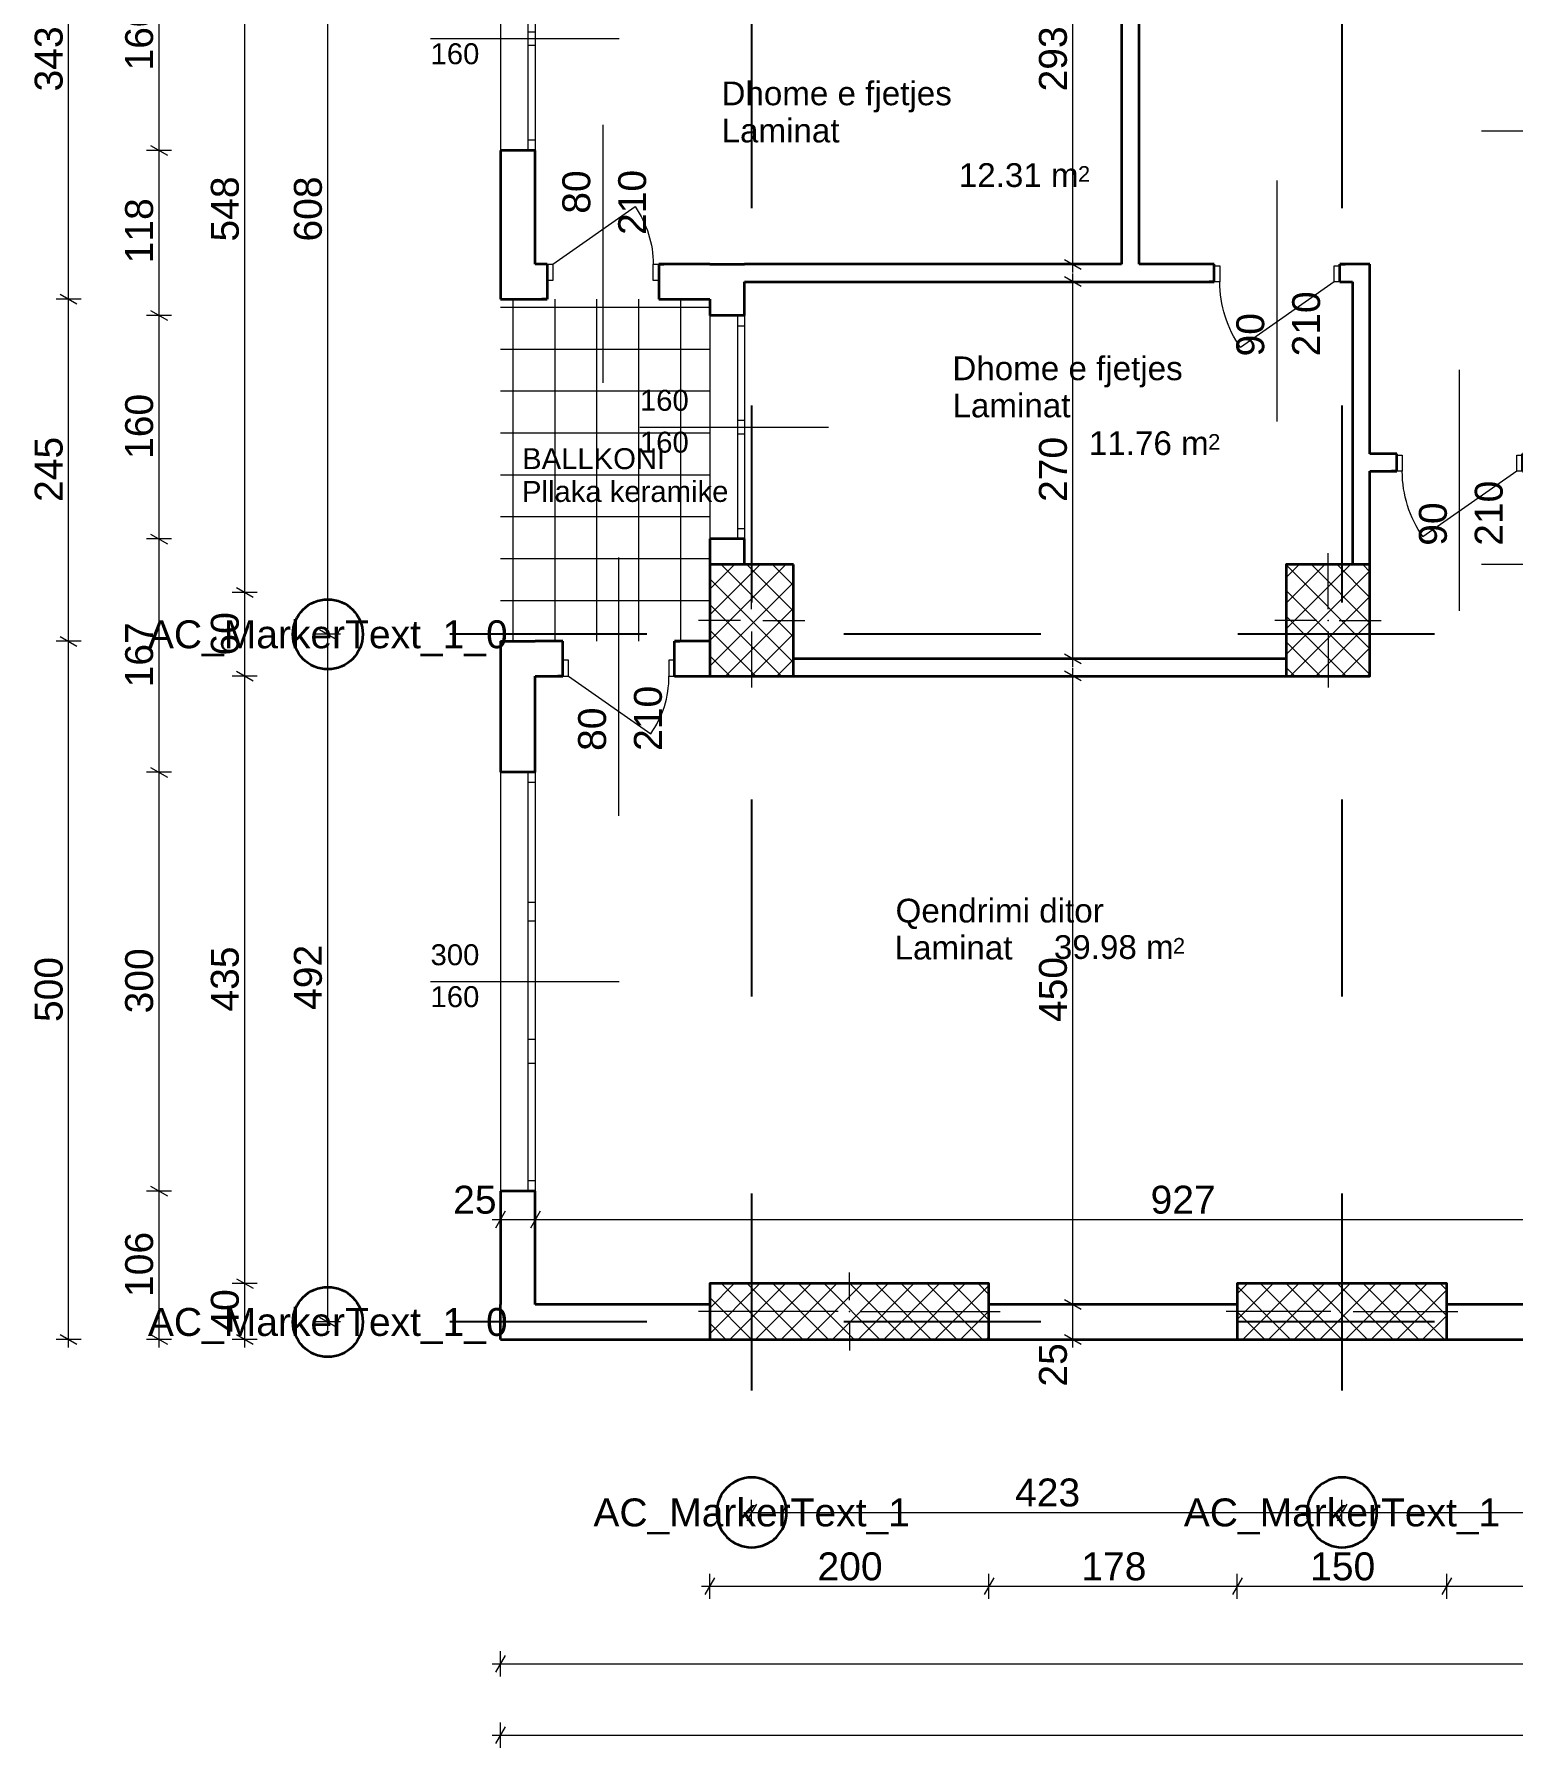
# Model space of a CAD drawing. Header units: centimetres. Extents: x 765 to 25620, y 224160 to 230516.
# Drawn here: x 2131 to 3190, y 225169 to 226396 of the extents above; entities that cross this region are included whole.
import ezdxf
from ezdxf.enums import TextEntityAlignment as Align

# ---------------------------------------------------------------- set-up
doc = ezdxf.new("R2010")
doc.units = ezdxf.units.CM
doc.header["$MEASUREMENT"] = 0
doc.linetypes.add('Small Dashed', pattern=[282.222222, 141.111111, -141.111111])
for name, color, linetype, lineweight in [('0_Pen_No__101', 252, 'Continuous', 13), ('ARCHICAD Door Markers_Pen_No__1', 7, 'Continuous', 13), ('ARCHICAD Door Markers_Pen_No__7', 7, 'Continuous', 35), ('ARCHICAD Doors_Pen_No__27', 7, 'Continuous', 35), ('ARCHICAD Window Markers_Pen_No__1', 7, 'Continuous', 13), ('ARCHICAD Window Markers_Pen_No__7', 7, 'Continuous', 35), ('ARCHICAD Windows_Pen_No__27', 7, 'Continuous', 35), ('Structural - Bearing_Pen_No__20', 1, 'Continuous', 0), ('Structural - Bearing_Pen_No__21', 7, 'Continuous', 35), ('Structural - Bearing_Pen_No__27', 7, 'Continuous', 35), ('Structural - Shear_Pen_No__1', 7, 'Continuous', 13), ('Structural - Shear_Pen_No__7', 7, 'Continuous', 35)]:
    doc.layers.add(name, color=color, linetype=linetype, lineweight=lineweight)
for name, color, linetype, lineweight, true_color in [('0_Pen_No__8', 7, 'Continuous', 35, 0xa80f02), ('Annotation - Text_Pen_No__8', 7, 'Continuous', 35, 0xa80f02), ('ARCHICAD Doors_Pen_No__23', 7, 'Continuous', 20, 0xff6600), ('ARCHICAD Doors_Pen_No__3', 7, 'Continuous', 18, 0xff6600), ('ARCHICAD Windows_Pen_No__23', 7, 'Continuous', 20, 0xff6600), ('ARCHICAD Windows_Pen_No__3', 7, 'Continuous', 18, 0xff6600), ('Structural - Shear_Pen_No__58', 7, 'Continuous', 25, 0xdf0000)]:
    doc.layers.add(name, color=color, linetype=linetype, lineweight=lineweight, true_color=true_color)
for name, color, linetype in [('ARCHICAD Door Markers', 7, 'Continuous'), ('ARCHICAD Doors', 7, 'Continuous'), ('ARCHICAD Window Markers', 7, 'Continuous'), ('ARCHICAD Windows', 7, 'Continuous'), ('Dimensioning - General', 7, 'Continuous'), ('Structural - Bearing', 7, 'Continuous')]:
    doc.layers.add(name, color=color, linetype=linetype)
doc.styles.add('GENERATED_STYLE_1', font='arial.ttf')
pattern_1 = [(45, (1303.923, 207240.939), (-9.192388, 9.192388), []), (135, (1303.923, 207240.939), (9.192388, 9.192388), [])]

# ---------------------------------------------------------------- blocks, each defined once
blk = doc.blocks.new('Door 22_5')
at = {"layer": 'ARCHICAD Doors_Pen_No__23', "color": 30, "linetype": 'Continuous', "lineweight": 20, "true_color": 0xff6600}
for p, q in [((-360, 0), (-400, 0)), ((-400, 0), (-400, -115)), ((-360, -115), (-360, 0)), ((400, 0), (360, 0)), ((360, 0), (360, -115)), ((400, -115), (400, 0)), ((-400, -115), (-360, -115)), ((360, -115), (400, -115))]:
    blk.add_line(p, q, dxfattribs=at)
at = {"layer": 'ARCHICAD Doors_Pen_No__27', "color": 7, "linetype": 'Continuous', "lineweight": 35}
for p, q in [((-400, 0), (-437, 0)), ((-400, 0), (-437, 0)), ((-400, 0), (-400, -115)), ((-400, 0), (-400, -115)), ((400, 0), (400, -115)), ((400, 0), (400, -115)), ((400, 0), (437, 0)), ((400, 0), (437, 0)), ((-400, -115), (-400, -250)), ((-400, -115), (-400, -250)), ((400, -115), (400, -250)), ((400, -115), (400, -250)), ((-400, -250), (-437, -250)), ((-400, -250), (-437, -250)), ((400, -250), (437, -250)), ((400, -250), (437, -250))]:
    blk.add_line(p, q, dxfattribs=at)
at = {"layer": 'ARCHICAD Doors_Pen_No__3', "color": 30, "linetype": 'Continuous', "lineweight": 18, "true_color": 0xff6600}
blk.add_line((360, 0), (-230, 413), dxfattribs=at)
blk.add_arc((360, 0), 720, 145, 180, dxfattribs=at)
blk = doc.blocks.new('D Marker 22_4')
at = {"layer": 'ARCHICAD Door Markers_Pen_No__1', "color": 7, "linetype": 'Continuous', "lineweight": 13}
blk.add_line((0, 1000), (0, -850), dxfattribs=at)
at = {"layer": 'ARCHICAD Door Markers_Pen_No__7', "color": 7, "lineweight": 35, "style": 'GENERATED_STYLE_1'}
for tag, p in [('AC_MarkerText_3', (-369, 665)), ('A', (31, 665))]:
    blk.add_attdef(tag, text='', height=200, rotation=270, dxfattribs=at).set_placement(p, align=Align.BOTTOM_LEFT)
blk = doc.blocks.new('D Marker 22')
at = {"layer": 'ARCHICAD Door Markers_Pen_No__1', "color": 7, "linetype": 'Continuous', "lineweight": 13}
blk.add_line((0, -1250), (0, 600), dxfattribs=at)
at = {"layer": 'ARCHICAD Door Markers_Pen_No__7', "color": 7, "lineweight": 35, "style": 'GENERATED_STYLE_1'}
for tag, p in [('AC_MarkerText_3', (-369, -329)), ('A', (31, -329))]:
    blk.add_attdef(tag, text='', height=200, rotation=270, dxfattribs=at).set_placement(p, align=Align.BOTTOM_LEFT)
blk = doc.blocks.new('Double Sash Window 22_2')
at = {"layer": 'ARCHICAD Windows_Pen_No__23', "color": 30, "linetype": 'Continuous', "lineweight": 20, "true_color": 0xff6600}
for p, q in [((-800, 0), (-725, 0)), ((-725, 0), (-725, -50)), ((-50, -50), (-50, 0)), ((-50, 0), (0, 0)), ((0, 0), (50, 0)), ((50, 0), (50, -50)), ((725, -50), (725, 0)), ((725, 0), (800, 0)), ((-725, -50), (-800, -50)), ((0, -50), (-50, -50)), ((50, -50), (0, -50)), ((800, -50), (725, -50))]:
    blk.add_line(p, q, dxfattribs=at)
at = {"layer": 'ARCHICAD Windows_Pen_No__27', "color": 7, "linetype": 'Continuous', "lineweight": 35}
for p, q in [((-800, 0), (-800, -50)), ((-800, 0), (-800, -50)), ((800, 0), (800, -50)), ((800, 0), (800, -50)), ((-800, -50), (-800, -250)), ((800, -50), (800, -250))]:
    blk.add_line(p, q, dxfattribs=at)
at = {"layer": 'ARCHICAD Windows_Pen_No__3', "color": 30, "linetype": 'Continuous', "lineweight": 18, "true_color": 0xff6600}
for p, q in [((-800, 0), (800, 0)), ((-725, 0), (-50, 0)), ((50, 0), (725, 0)), ((-50, -50), (-725, -50)), ((725, -50), (50, -50)), ((-800, -250), (800, -250))]:
    blk.add_line(p, q, dxfattribs=at)
blk = doc.blocks.new('W Marker 22_2')
at = {"layer": 'ARCHICAD Window Markers_Pen_No__1', "color": 7, "linetype": 'Continuous', "lineweight": 13}
blk.add_line((0, 500), (0, -850), dxfattribs=at)
at = {"layer": 'ARCHICAD Window Markers_Pen_No__7', "color": 7, "lineweight": 35, "style": 'GENERATED_STYLE_1'}
for tag, p in [('AC_MarkerText_3', (276, 207)), ('iShowSillTo', (-24, 207))]:
    blk.add_attdef(tag, text='', height=150, rotation=90, dxfattribs=at).set_placement(p, align=Align.BOTTOM_LEFT)
blk = doc.blocks.new('Triple Window 22')
at = {"layer": 'ARCHICAD Windows_Pen_No__23', "color": 30, "linetype": 'Continuous', "lineweight": 20, "true_color": 0xff6600}
for p, q in [((-1500, 0), (-1425, 0)), ((-1425, 0), (-1425, -50)), ((-568, -50), (-568, 0)), ((-568, 0), (-500, 0)), ((-500, 0), (-432, 0)), ((-432, 0), (-432, -50)), ((412.5, -50), (412.5, 0)), ((412.5, 0), (500, 0)), ((500, 0), (587.5, 0)), ((587.5, 0), (587.5, -50)), ((1425, -50), (1425, 0)), ((1425, 0), (1500, 0)), ((-1425, -50), (-1500, -50)), ((-500, -50), (-568, -50)), ((-432, -50), (-500, -50)), ((500, -50), (412.5, -50)), ((587.5, -50), (500, -50)), ((1500, -50), (1425, -50))]:
    blk.add_line(p, q, dxfattribs=at)
at = {"layer": 'ARCHICAD Windows_Pen_No__27', "color": 7, "linetype": 'Continuous', "lineweight": 35}
for p, q in [((-1500, 0), (-1500, -50)), ((-1500, 0), (-1500, -50)), ((1500, 0), (1500, -50)), ((1500, 0), (1500, -50)), ((-1500, -50), (-1500, -250)), ((1500, -50), (1500, -250))]:
    blk.add_line(p, q, dxfattribs=at)
at = {"layer": 'ARCHICAD Windows_Pen_No__3', "color": 30, "linetype": 'Continuous', "lineweight": 18, "true_color": 0xff6600}
for p, q in [((-1500, 0), (1500, 0)), ((-1425, 0), (-568, 0)), ((-432, 0), (412.5, 0)), ((587.5, 0), (1425, 0)), ((-568, -50), (-1425, -50)), ((412.5, -50), (-432, -50)), ((1425, -50), (587.5, -50)), ((-1500, -250), (1500, -250))]:
    blk.add_line(p, q, dxfattribs=at)
blk = doc.blocks.new('Door 22_2')
at = {"layer": 'ARCHICAD Doors_Pen_No__23', "color": 30, "linetype": 'Continuous', "lineweight": 20, "true_color": 0xff6600}
for p, q in [((-410, 0), (-450, 0)), ((-450, 0), (-450, -115)), ((-410, -115), (-410, 0)), ((450, 0), (410, 0)), ((410, 0), (410, -115)), ((450, -115), (450, 0)), ((-450, -115), (-410, -115)), ((410, -115), (450, -115))]:
    blk.add_line(p, q, dxfattribs=at)
at = {"layer": 'ARCHICAD Doors_Pen_No__27', "color": 7, "linetype": 'Continuous', "lineweight": 35}
for p, q in [((-450, 0), (-487, 0)), ((-450, 0), (-487, 0)), ((-450, 0), (-450, -115)), ((-450, 0), (-450, -115)), ((450, 0), (450, -115)), ((450, 0), (450, -115)), ((450, 0), (487, 0)), ((450, 0), (487, 0)), ((-450, -115), (-450, -125)), ((-450, -115), (-450, -125)), ((450, -115), (450, -125)), ((450, -115), (450, -125)), ((-450, -125), (-487, -125)), ((-450, -125), (-487, -125)), ((450, -125), (487, -125)), ((450, -125), (487, -125))]:
    blk.add_line(p, q, dxfattribs=at)
at = {"layer": 'ARCHICAD Doors_Pen_No__3', "color": 30, "linetype": 'Continuous', "lineweight": 18, "true_color": 0xff6600}
blk.add_line((410, 0), (-262, 470), dxfattribs=at)
blk.add_arc((410, 0), 820, 145, 180, dxfattribs=at)
blk = doc.blocks.new('D Marker 22_2')
at = {"layer": 'ARCHICAD Door Markers_Pen_No__1', "color": 7, "linetype": 'Continuous', "lineweight": 13}
blk.add_line((0, 1000), (0, -725), dxfattribs=at)
at = {"layer": 'ARCHICAD Door Markers_Pen_No__7', "color": 7, "lineweight": 35, "style": 'GENERATED_STYLE_1'}
for tag, p in [('AC_MarkerText_3', (-369, 665)), ('AC_MarkerText_2', (31, 665))]:
    blk.add_attdef(tag, text='', height=200, rotation=270, dxfattribs=at).set_placement(p, align=Align.BOTTOM_LEFT)

msp = doc.modelspace()

# ---------------------------------------------------------------- hatches: boundary and pattern name
at = {"layer": 'Structural - Bearing', "linetype": 'Continuous', "lineweight": 0, "true_color": 0x000000}
h = msp.add_hatch(dxfattribs=at)
h.set_pattern_fill('CONCRETE_BLOCK', color=18, scale=0.1, style=0, pattern_type=2)
h.set_pattern_definition(pattern_1)
h.paths.add_polyline_path([(2674.7, 226016.6), (2614.7, 226016.6), (2614.7, 225936.6), (2674.7, 225936.6)])
h = msp.add_hatch(dxfattribs=at)
h.set_pattern_fill('CONCRETE_BLOCK', color=18, scale=0.1, style=0, pattern_type=2)
h.set_pattern_definition(pattern_1)
h.paths.add_polyline_path([(3087.6, 226016.6), (3027.6, 226016.6), (3027.6, 225936.6), (3087.6, 225936.6)])
h = msp.add_hatch(dxfattribs=at)
h.set_pattern_fill('CONCRETE_BLOCK', color=18, scale=0.1, style=0, pattern_type=2)
h.set_pattern_definition(pattern_1)
h.paths.add_polyline_path([(2814.7, 225461.6), (2814.7, 225501.6), (2614.7, 225501.6), (2614.7, 225461.6)])
h = msp.add_hatch(dxfattribs=at)
h.set_pattern_fill('CONCRETE_BLOCK', color=18, scale=0.1, style=0, pattern_type=2)
h.set_pattern_definition(pattern_1)
h.paths.add_polyline_path([(3142.6, 225461.6), (3142.6, 225501.6), (2992.6, 225501.6), (2992.6, 225461.6)])

# ---------------------------------------------------------------- linework, layer by layer
at = {"layer": '0_Pen_No__101', "color": 252, "linetype": 'Continuous', "lineweight": 13}
for p, q in [((2473.9, 225961.6), (2473.9, 226206.6)), ((2503.9, 225961.6), (2503.9, 226206.6)), ((2533.9, 225961.6), (2533.9, 226206.6)), ((2563.9, 225961.6), (2563.9, 226206.6)), ((2593.9, 225961.6), (2593.9, 226206.6)), ((2464.7, 226200.9), (2614.4, 226200.9)), ((2464.7, 226170.9), (2614.4, 226170.9)), ((2464.7, 226140.9), (2614.4, 226140.9)), ((2464.7, 226110.9), (2614.4, 226110.9)), ((2464.7, 226080.9), (2614.4, 226080.9)), ((2464.7, 226050.9), (2614.4, 226050.9)), ((2464.7, 226020.9), (2614.4, 226020.9)), ((2464.7, 225990.9), (2614.4, 225990.9))]:
    msp.add_line(p, q, dxfattribs=at)
at = {"layer": 'Dimensioning - General', "color": 7, "linetype": 'Continuous', "lineweight": 13}
for p, q in [((2341.1, 225966.6), (2341.1, 226574.6)), ((2155.4, 226206.6), (2155.4, 226549.6)), ((2281.6, 225996.6), (2281.6, 226544.6)), ((2874.8, 226231.6), (2874.8, 226524.6)), ((2220.2, 226313.2), (2220.2, 226473.2)), ((2214.2, 226316.6), (2226.2, 226309.7)), ((2214.2, 226316.6), (2226.2, 226309.7)), ((2229.2, 226313.2), (2211.2, 226313.2)), ((2229.2, 226313.2), (2211.2, 226313.2)), ((2220.2, 226194.9), (2220.2, 226313.2)), ((2883.8, 226231.6), (2865.8, 226231.6)), ((2868.8, 226235.1), (2880.8, 226228.2)), ((2874.8, 226225.8), (2874.8, 226231.6)), ((2883.8, 226219.1), (2865.8, 226219.1)), ((2880.8, 226215.7), (2868.8, 226222.6)), ((2874.8, 226219.1), (2874.8, 226225)), ((2874.8, 225949.1), (2874.8, 226219.1)), ((2164.4, 226206.6), (2146.4, 226206.6)), ((2164.4, 226206.6), (2146.4, 226206.6)), ((2149.4, 226210.1), (2161.4, 226203.2)), ((2149.4, 226210.1), (2161.4, 226203.2)), ((2155.4, 225961.6), (2155.4, 226206.6)), ((2229.2, 226194.9), (2211.2, 226194.9)), ((2229.2, 226194.9), (2211.2, 226194.9)), ((2214.2, 226198.4), (2226.2, 226191.5)), ((2214.2, 226198.4), (2226.2, 226191.5)), ((2220.2, 226034.9), (2220.2, 226194.9)), ((2229.2, 226034.9), (2211.2, 226034.9)), ((2229.2, 226034.9), (2211.2, 226034.9)), ((2214.2, 226038.4), (2226.2, 226031.5)), ((2214.2, 226038.4), (2226.2, 226031.5)), ((2220.2, 225867.9), (2220.2, 226034.9)), ((2290.6, 225996.6), (2272.6, 225996.6)), ((2290.6, 225996.6), (2272.6, 225996.6)), ((2275.6, 226000.1), (2287.6, 225993.2)), ((2275.6, 226000.1), (2287.6, 225993.2)), ((2281.6, 225936.6), (2281.6, 225996.6)), ((2164.4, 225961.6), (2146.4, 225961.6)), ((2164.4, 225961.6), (2146.4, 225961.6)), ((2149.4, 225965.1), (2161.4, 225958.2)), ((2149.4, 225965.1), (2161.4, 225958.2)), ((2155.4, 225461.6), (2155.4, 225961.6)), ((2350.1, 225966.6), (2332.1, 225966.6)), ((2350.1, 225966.6), (2332.1, 225966.6)), ((2335.1, 225970.1), (2347.1, 225963.2)), ((2335.1, 225970.1), (2347.1, 225963.2)), ((2341.1, 225474.1), (2341.1, 225966.6)), ((2883.8, 225949.1), (2865.8, 225949.1)), ((2868.8, 225952.6), (2880.8, 225945.7)), ((2874.8, 225943.3), (2874.8, 225949.1)), ((2290.6, 225936.6), (2272.6, 225936.6)), ((2290.6, 225936.6), (2272.6, 225936.6)), ((2275.6, 225940.1), (2287.6, 225933.2)), ((2275.6, 225940.1), (2287.6, 225933.2)), ((2281.6, 225501.6), (2281.6, 225936.6)), ((2883.8, 225936.6), (2865.8, 225936.6)), ((2880.8, 225933.2), (2868.8, 225940.1)), ((2874.8, 225936.6), (2874.8, 225942.5)), ((2874.8, 225486.6), (2874.8, 225936.6)), ((2229.2, 225867.9), (2211.2, 225867.9)), ((2229.2, 225867.9), (2211.2, 225867.9)), ((2214.2, 225871.3), (2226.2, 225864.4)), ((2214.2, 225871.3), (2226.2, 225864.4)), ((2220.2, 225567.9), (2220.2, 225867.9)), ((2229.2, 225567.9), (2211.2, 225567.9)), ((2229.2, 225567.9), (2211.2, 225567.9)), ((2214.2, 225571.3), (2226.2, 225564.4)), ((2214.2, 225571.3), (2226.2, 225564.4)), ((2220.2, 225461.6), (2220.2, 225567.9)), ((2464.7, 225538.4), (2464.7, 225556.4)), ((2489.7, 225538.4), (2489.7, 225556.4)), ((2489.7, 225538.4), (2489.7, 225556.4)), ((2458.8, 225547.4), (2464.7, 225547.4)), ((2468.2, 225553.4), (2461.2, 225541.4)), ((2464.7, 225547.4), (2489.7, 225547.4)), ((2493.2, 225553.4), (2486.2, 225541.4)), ((2493.2, 225553.4), (2486.2, 225541.4)), ((2489.7, 225547.4), (3416.8, 225547.4)), ((2275.6, 225505.1), (2287.6, 225498.2)), ((2275.6, 225505.1), (2287.6, 225498.2)), ((2290.6, 225501.6), (2272.6, 225501.6)), ((2290.6, 225501.6), (2272.6, 225501.6)), ((2281.6, 225461.6), (2281.6, 225501.6)), ((2883.8, 225486.6), (2865.8, 225486.6)), ((2883.8, 225486.6), (2865.8, 225486.6)), ((2868.8, 225490.1), (2880.8, 225483.2)), ((2868.8, 225490.1), (2880.8, 225483.2)), ((2874.8, 225461.6), (2874.8, 225486.6)), ((2350.1, 225474.1), (2332.1, 225474.1)), ((2335.1, 225477.6), (2347.1, 225470.7)), ((2341.1, 225468.3), (2341.1, 225474.1)), ((2164.4, 225461.6), (2146.4, 225461.6)), ((2149.4, 225465.1), (2161.4, 225458.2)), ((2155.4, 225455.8), (2155.4, 225461.6)), ((2229.2, 225461.6), (2211.2, 225461.6)), ((2214.2, 225465.1), (2226.2, 225458.2)), ((2220.2, 225455.8), (2220.2, 225461.6)), ((2290.6, 225461.6), (2272.6, 225461.6)), ((2275.6, 225465.1), (2287.6, 225458.2)), ((2281.6, 225455.8), (2281.6, 225461.6)), ((2883.8, 225461.6), (2865.8, 225461.6)), ((2868.8, 225465.1), (2880.8, 225458.2)), ((2874.8, 225455.8), (2874.8, 225461.6)), ((2644.7, 225328.7), (2644.7, 225346.7)), ((3067.6, 225328.7), (3067.6, 225346.7)), ((3067.6, 225328.7), (3067.6, 225346.7)), ((2638.8, 225337.7), (2644.7, 225337.7)), ((2648.2, 225343.7), (2641.2, 225331.7)), ((2644.7, 225337.7), (3067.6, 225337.7)), ((3071.1, 225343.7), (3064.1, 225331.7)), ((3071.1, 225343.7), (3064.1, 225331.7)), ((3067.6, 225337.7), (3535.7, 225337.7)), ((2608.8, 225284.8), (2614.7, 225284.8)), ((2618.2, 225290.8), (2611.2, 225278.8)), ((2614.7, 225275.8), (2614.7, 225293.8)), ((2614.7, 225284.8), (2814.7, 225284.8)), ((2818.2, 225290.8), (2811.2, 225278.8)), ((2818.2, 225290.8), (2811.2, 225278.8)), ((2814.7, 225275.8), (2814.7, 225293.8)), ((2814.7, 225275.8), (2814.7, 225293.8)), ((2814.7, 225284.8), (2992.6, 225284.8)), ((2996.1, 225290.8), (2989.1, 225278.8)), ((2996.1, 225290.8), (2989.1, 225278.8)), ((2992.6, 225275.8), (2992.6, 225293.8)), ((2992.6, 225275.8), (2992.6, 225293.8)), ((2992.6, 225284.8), (3142.6, 225284.8)), ((3146.1, 225290.8), (3139.1, 225278.8)), ((3146.1, 225290.8), (3139.1, 225278.8)), ((3142.6, 225275.8), (3142.6, 225293.8)), ((3142.6, 225275.8), (3142.6, 225293.8)), ((3142.6, 225284.8), (3460.7, 225284.8)), ((2468.2, 225235.3), (2461.2, 225223.3)), ((2464.7, 225220.3), (2464.7, 225238.3)), ((2458.8, 225229.3), (2464.7, 225229.3)), ((2464.7, 225229.3), (4215.9, 225229.3)), ((2464.7, 225229.3), (4215.9, 225229.3)), ((2464.7, 225169.2), (2464.7, 225187.2)), ((2458.8, 225178.2), (2464.7, 225178.2)), ((2468.2, 225184.2), (2461.2, 225172.2)), ((2464.7, 225178.2), (4365.5, 225178.2))]:
    msp.add_line(p, q, dxfattribs=at)
at = {"layer": 'Structural - Bearing_Pen_No__20', "color": 1, "linetype": 'Continuous', "lineweight": 0}
for p, q in [((2644.7, 225984.6), (2644.7, 226024.6)), ((3057.6, 225984.6), (3057.6, 226024.6)), ((2636.7, 225976.6), (2606.7, 225976.6)), ((2652.7, 225976.6), (2682.7, 225976.6)), ((3049.6, 225976.6), (3019.6, 225976.6)), ((3065.6, 225976.6), (3095.6, 225976.6)), ((2644.7, 225968.6), (2644.7, 225928.6)), ((3057.6, 225968.6), (3057.6, 225928.6)), ((2714.7, 225489.6), (2714.7, 225509.6)), ((3067.6, 225489.6), (3067.6, 225509.6)), ((2706.7, 225481.6), (2606.7, 225481.6)), ((2722.7, 225481.6), (2822.7, 225481.6)), ((3059.6, 225481.6), (2984.6, 225481.6)), ((3075.6, 225481.6), (3150.6, 225481.6)), ((2714.7, 225473.6), (2714.7, 225453.6)), ((3067.6, 225473.6), (3067.6, 225453.6))]:
    msp.add_line(p, q, dxfattribs=at)
for p in [(2644.7, 225976.6), (3057.6, 225976.6), (2714.7, 225481.6), (3067.6, 225481.6)]:
    msp.add_point(p, dxfattribs=at)
at = {"layer": 'Structural - Bearing_Pen_No__21', "color": 7, "linetype": 'Continuous', "lineweight": 35, "flags": 128}
for points in [[(2674.7, 226016.6), (2614.7, 226016.6), (2614.7, 225936.6), (2674.7, 225936.6)], [(3087.6, 226016.6), (3027.6, 226016.6), (3027.6, 225936.6), (3087.6, 225936.6)], [(2814.7, 225461.6), (2814.7, 225501.6), (2614.7, 225501.6), (2614.7, 225461.6)], [(3142.6, 225461.6), (3142.6, 225501.6), (2992.6, 225501.6), (2992.6, 225461.6)]]:
    msp.add_lwpolyline(points, close=True, dxfattribs=at)
at = {"layer": 'Structural - Bearing_Pen_No__27', "color": 7, "linetype": 'Continuous', "lineweight": 35}
for p, q in [((2484.7, 226313.2), (2464.7, 226313.2)), ((2489.7, 226313.2), (2484.7, 226313.2)), ((2498.2, 226231.6), (2494.5, 226231.6)), ((2498.2, 226231.6), (2498.2, 226220.1)), ((2578.2, 226231.6), (2581.9, 226231.6)), ((2578.2, 226231.6), (2578.2, 226220.1)), ((2976.1, 226231.6), (2972.4, 226231.6)), ((2976.1, 226230.6), (2976.1, 226231.6)), ((2976.1, 226219.1), (2976.1, 226230.6)), ((3066.1, 226231.6), (3069.8, 226231.6)), ((3066.1, 226230.6), (3066.1, 226231.6)), ((3066.1, 226219.1), (3066.1, 226230.6)), ((2498.2, 226220.1), (2498.2, 226206.6)), ((2578.2, 226220.1), (2578.2, 226206.6)), ((2976.1, 226219.1), (2972.4, 226219.1)), ((3066.1, 226219.1), (3069.8, 226219.1)), ((2498.2, 226206.6), (2494.5, 226206.6)), ((2578.2, 226206.6), (2581.9, 226206.6)), ((2634.7, 226194.9), (2614.7, 226194.9)), ((2639.7, 226194.9), (2634.7, 226194.9)), ((3106.8, 226095.9), (3103.1, 226095.9)), ((3106.8, 226094.9), (3106.8, 226095.9)), ((3106.8, 226083.4), (3106.8, 226094.9)), ((3106.8, 226083.4), (3103.1, 226083.4)), ((2634.7, 226034.9), (2614.7, 226034.9)), ((2639.7, 226034.9), (2634.7, 226034.9)), ((2509.5, 225961.6), (2505.8, 225961.6)), ((2509.5, 225948.1), (2509.5, 225961.6)), ((2589.5, 225961.6), (2593.2, 225961.6)), ((2589.5, 225948.1), (2589.5, 225961.6)), ((2509.5, 225936.6), (2509.5, 225948.1)), ((2589.5, 225936.6), (2589.5, 225948.1)), ((2509.5, 225936.6), (2505.8, 225936.6)), ((2589.5, 225936.6), (2593.2, 225936.6)), ((2484.7, 225867.9), (2464.7, 225867.9)), ((2489.7, 225867.9), (2484.7, 225867.9)), ((2484.7, 225567.9), (2464.7, 225567.9)), ((2489.7, 225567.9), (2484.7, 225567.9))]:
    msp.add_line(p, q, dxfattribs=at)
at = {"layer": 'Structural - Bearing_Pen_No__27', "color": 7, "linetype": 'Continuous', "lineweight": 35, "flags": 128}
for points in [[(2909.7, 226420.5), (2909.7, 226231.6)], [(2922.2, 226231.6), (2922.2, 226420.5)], [(2464.7, 226313.2), (2464.7, 226206.6)], [(2489.7, 226231.6), (2489.7, 226313.2)], [(2498.2, 226231.6), (2489.7, 226231.6)], [(2614.7, 226231.6), (2578.2, 226231.6)], [(2614.7, 226231.6), (2639.7, 226231.6)], [(2909.7, 226231.6), (2639.7, 226231.6)], [(2976.1, 226231.6), (2922.2, 226231.6)], [(3075.1, 226231.6), (3066.1, 226231.6)], [(3087.6, 226231.6), (3075.1, 226231.6)], [(3087.6, 226095.9), (3087.6, 226231.6)], [(2639.7, 226194.9), (2639.7, 226219.1)], [(2639.7, 226219.1), (2976.1, 226219.1)], [(3066.1, 226219.1), (3075.1, 226219.1)], [(3075.1, 226219.1), (3075.1, 226016.6)], [(2464.7, 226206.6), (2489.7, 226206.6)], [(2489.7, 226206.6), (2498.2, 226206.6)], [(2578.2, 226206.6), (2614.7, 226206.6)], [(2614.7, 226206.6), (2614.7, 226194.9)], [(3106.8, 226095.9), (3087.6, 226095.9)], [(3087.6, 226016.6), (3087.6, 226083.4)], [(3087.6, 226083.4), (3106.8, 226083.4)], [(2614.7, 226034.9), (2614.7, 226016.6)], [(2639.7, 226016.6), (2639.7, 226034.9)], [(2464.7, 225961.6), (2464.7, 225867.9)], [(2464.7, 225961.6), (2489.7, 225961.6)], [(2509.5, 225961.6), (2489.7, 225961.6)], [(2614.7, 225961.6), (2589.5, 225961.6)], [(3027.6, 225949.1), (2674.7, 225949.1)], [(2489.7, 225936.6), (2509.5, 225936.6)], [(2489.7, 225867.9), (2489.7, 225936.6)], [(2589.5, 225936.6), (2614.7, 225936.6)], [(2674.7, 225936.6), (3027.6, 225936.6)], [(2464.7, 225567.9), (2464.7, 225486.6)], [(2489.7, 225486.6), (2489.7, 225567.9)], [(2464.7, 225461.6), (2464.7, 225486.6)], [(2614.7, 225486.6), (2489.7, 225486.6)], [(2992.6, 225486.6), (2814.7, 225486.6)], [(3416.8, 225486.6), (3142.6, 225486.6)], [(2464.7, 225461.6), (2614.7, 225461.6)], [(2814.7, 225461.6), (2992.6, 225461.6)], [(3142.6, 225461.6), (3460.7, 225461.6)]]:
    msp.add_lwpolyline(points, dxfattribs=at)
at = {"layer": 'Structural - Shear_Pen_No__58', "color": 12, "linetype": 'Small Dashed', "lineweight": 25, "true_color": 0xdf0000}
for p, q in [((2644.7, 226412.8), (2644.7, 225362.7)), ((3067.6, 226412.8), (3067.6, 225362.7)), ((3416.2, 225966.6), (2366.1, 225966.6)), ((3416.2, 225474.1), (2366.1, 225474.1))]:
    msp.add_line(p, q, dxfattribs=at)
at = {"layer": 'Structural - Shear_Pen_No__7', "color": 7, "linetype": 'Continuous', "lineweight": 35}
for centre, start_param, end_param in [((2341.1, 225966.6), 5.497787, 11.780972), ((2341.1, 225474.1), 5.497787, 11.780972), ((2644.7, 225337.7), 3.926991, 10.210176), ((3067.6, 225337.7), 3.926991, 10.210176)]:
    msp.add_ellipse(centre, major_axis=(17.7, 17.7), ratio=1, start_param=start_param, end_param=end_param, dxfattribs=at)

# ---------------------------------------------------------------- block references
at = {"layer": 'ARCHICAD Door Markers', "color": 7, "lineweight": 13}
ref = msp.add_blockref('D Marker 22_2', (3240.1, 226326.9), dxfattribs=dict(at, xscale=0.1, yscale=0.1, zscale=0.1, rotation=270))
ref.add_attrib('AC_MarkerText_2', '80', dxfattribs={"layer": 'ARCHICAD Door Markers_Pen_No__7', "color": 7, "lineweight": 35, "height": 20, "style": 'GENERATED_STYLE_1'}).set_placement((3269.7, 226336.5), align=Align.BOTTOM_LEFT)
ref.add_attrib('AC_MarkerText_3', '210', dxfattribs={"layer": 'ARCHICAD Door Markers_Pen_No__7', "color": 7, "lineweight": 35, "height": 20, "style": 'GENERATED_STYLE_1'}).set_placement((3254.6, 226296.5), align=Align.BOTTOM_LEFT)
ref = msp.add_blockref('D Marker 22', (2538.2, 226206.6), dxfattribs=dict(at, xscale=0.1, yscale=0.1, zscale=0.1, rotation=180))
ref.add_attrib('AC_MarkerText_2', '80', dxfattribs={"layer": 'ARCHICAD Door Markers_Pen_No__7', "color": 7, "lineweight": 35, "height": 20, "rotation": 90, "style": 'GENERATED_STYLE_1'}).set_placement((2535.1, 226267.8), align=Align.BOTTOM_LEFT)
ref.add_attrib('AC_MarkerText_3', '210', dxfattribs={"layer": 'ARCHICAD Door Markers_Pen_No__7', "color": 7, "lineweight": 35, "height": 20, "rotation": 90, "style": 'GENERATED_STYLE_1'}).set_placement((2575.1, 226252.6), align=Align.BOTTOM_LEFT)
ref = msp.add_blockref('D Marker 22_2', (3021.1, 226219.1), dxfattribs=dict(at, xscale=0.1, yscale=0.1, zscale=0.1, rotation=180))
ref.add_attrib('AC_MarkerText_2', '90', dxfattribs={"layer": 'ARCHICAD Door Markers_Pen_No__7', "color": 7, "lineweight": 35, "height": 20, "rotation": 90, "style": 'GENERATED_STYLE_1'}).set_placement((3017.9, 226165.6), align=Align.BOTTOM_LEFT)
ref.add_attrib('AC_MarkerText_3', '210', dxfattribs={"layer": 'ARCHICAD Door Markers_Pen_No__7', "color": 7, "lineweight": 35, "height": 20, "rotation": 90, "style": 'GENERATED_STYLE_1'}).set_placement((3057.9, 226165.6), align=Align.BOTTOM_LEFT)
ref = msp.add_blockref('D Marker 22_2', (3151.8, 226083.4), dxfattribs=dict(at, xscale=0.1, yscale=0.1, zscale=0.1, rotation=180))
ref.add_attrib('AC_MarkerText_2', '90', dxfattribs={"layer": 'ARCHICAD Door Markers_Pen_No__7', "color": 7, "lineweight": 35, "height": 20, "rotation": 90, "style": 'GENERATED_STYLE_1'}).set_placement((3148.7, 226030), align=Align.BOTTOM_LEFT)
ref.add_attrib('AC_MarkerText_3', '210', dxfattribs={"layer": 'ARCHICAD Door Markers_Pen_No__7', "color": 7, "lineweight": 35, "height": 20, "rotation": 90, "style": 'GENERATED_STYLE_1'}).set_placement((3188.7, 226030), align=Align.BOTTOM_LEFT)
ref = msp.add_blockref('D Marker 22_2', (3240.1, 226016.5), dxfattribs=dict(at, xscale=0.1, yscale=0.1, zscale=0.1, rotation=270))
ref.add_attrib('AC_MarkerText_2', '80', dxfattribs={"layer": 'ARCHICAD Door Markers_Pen_No__7', "color": 7, "lineweight": 35, "height": 20, "style": 'GENERATED_STYLE_1'}).set_placement((3269.7, 226026.2), align=Align.BOTTOM_LEFT)
ref.add_attrib('AC_MarkerText_3', '210', dxfattribs={"layer": 'ARCHICAD Door Markers_Pen_No__7', "color": 7, "lineweight": 35, "height": 20, "style": 'GENERATED_STYLE_1'}).set_placement((3254.6, 225986.2), align=Align.BOTTOM_LEFT)
ref = msp.add_blockref('D Marker 22_4', (2549.5, 225936.6), dxfattribs=dict(at, xscale=0.1, yscale=0.1, zscale=0.1, rotation=180))
ref.add_attrib('AC_MarkerText_2', '80', dxfattribs={"layer": 'ARCHICAD Door Markers_Pen_No__7', "color": 7, "lineweight": 35, "height": 20, "rotation": 90, "style": 'GENERATED_STYLE_1'}).set_placement((2546.4, 225883.1), align=Align.BOTTOM_LEFT)
ref.add_attrib('AC_MarkerText_3', '210', dxfattribs={"layer": 'ARCHICAD Door Markers_Pen_No__7', "color": 7, "lineweight": 35, "height": 20, "rotation": 90, "style": 'GENERATED_STYLE_1'}).set_placement((2586.4, 225883.1), align=Align.BOTTOM_LEFT)
at = {"layer": 'ARCHICAD Doors', "color": 7, "linetype": 'Continuous', "lineweight": 13, "xscale": -0.1, "yscale": 0.1, "zscale": 100}
msp.add_blockref('Door 22_5', (2538.2, 226231.6), dxfattribs=at)
at = {"layer": 'ARCHICAD Doors', "color": 7, "linetype": 'Continuous', "lineweight": 13, "yscale": 0.1, "zscale": 100, "rotation": 180}
for name, p, xscale in [('Door 22_2', (3021.1, 226219.1), -0.1), ('Door 22_2', (3151.8, 226083.4), -0.1), ('Door 22_5', (2549.5, 225936.6), 0.1)]:
    msp.add_blockref(name, p, dxfattribs=dict(at, xscale=xscale))
at = {"layer": 'ARCHICAD Window Markers', "color": 7, "lineweight": 13}
ref = msp.add_blockref('W Marker 22_2', (2464.7, 226393.2), dxfattribs=dict(at, xscale=0.1, yscale=0.1, zscale=0.1, rotation=90))
ref.add_attrib('AC_MarkerText_2', '160', dxfattribs={"layer": 'ARCHICAD Window Markers_Pen_No__7', "color": 7, "lineweight": 35, "height": 15, "style": 'GENERATED_STYLE_1'}).set_placement((2414.7, 226370.4), align=Align.BOTTOM_LEFT)
ref.add_attrib('AC_MarkerText_2_1', '160', dxfattribs={"layer": 'ARCHICAD Window Markers_Pen_No__7', "color": 7, "lineweight": 35, "height": 15, "style": 'GENERATED_STYLE_1'}).set_placement((2414.7, 226400.4), align=Align.BOTTOM_LEFT)
ref = msp.add_blockref('W Marker 22_2', (2614.7, 226114.9), dxfattribs=dict(at, xscale=0.1, yscale=0.1, zscale=0.1, rotation=90))
ref.add_attrib('AC_MarkerText_2', '160', dxfattribs={"layer": 'ARCHICAD Window Markers_Pen_No__7', "color": 7, "lineweight": 35, "height": 15, "style": 'GENERATED_STYLE_1'}).set_placement((2564.7, 226092.2), align=Align.BOTTOM_LEFT)
ref.add_attrib('AC_MarkerText_2_1', '160', dxfattribs={"layer": 'ARCHICAD Window Markers_Pen_No__7', "color": 7, "lineweight": 35, "height": 15, "style": 'GENERATED_STYLE_1'}).set_placement((2564.7, 226122.2), align=Align.BOTTOM_LEFT)
ref = msp.add_blockref('W Marker 22_2', (2464.7, 225717.9), dxfattribs=dict(at, xscale=0.1, yscale=0.1, zscale=0.1, rotation=90))
ref.add_attrib('iShowSillTo', '300', dxfattribs={"layer": 'ARCHICAD Window Markers_Pen_No__7', "color": 7, "lineweight": 35, "height": 15, "style": 'GENERATED_STYLE_1'}).set_placement((2414.7, 225725.1), align=Align.BOTTOM_LEFT)
ref.add_attrib('AC_MarkerText_3', '160', dxfattribs={"layer": 'ARCHICAD Window Markers_Pen_No__7', "color": 7, "lineweight": 35, "height": 15, "style": 'GENERATED_STYLE_1'}).set_placement((2414.7, 225695.1), align=Align.BOTTOM_LEFT)
at = {"layer": 'ARCHICAD Windows', "color": 21, "linetype": 'Continuous', "lineweight": 18, "true_color": 0xff9955, "xscale": 0.1, "yscale": 0.1, "zscale": 100, "rotation": 270}
for name, p in [('Double Sash Window 22_2', (2489.7, 226393.2)), ('Double Sash Window 22_2', (2639.7, 226114.9)), ('Triple Window 22', (2489.7, 225717.9))]:
    msp.add_blockref(name, p, dxfattribs=at)

# ---------------------------------------------------------------- texts
at = {"layer": '0_Pen_No__8', "color": 14, "true_color": 0xa80f02, "style": 'GENERATED_STYLE_1'}
for s, height, p in [('12.31 m', 17, (2793.1, 226287)), ('2', 11.2, (2878.5, 226290.7)), ('11.76 m', 17, (2886.3, 226095)), ('2', 11.2, (2971.7, 226098.8)), ('39.98 m', 17, (2861.2, 225734.1)), ('2', 11.2, (2946.5, 225737.9))]:
    msp.add_text(s, height=height, dxfattribs=at).set_placement(p)
at = {"layer": 'Annotation - Text_Pen_No__8', "color": 14, "true_color": 0xa80f02, "style": 'GENERATED_STYLE_1'}
for s, height, p in [('Dhome e fjetjes', 17, (2623.1, 226345.5)), ('Laminat', 17, (2623.2, 226318.9)), ('Dhome e fjetjes', 17, (2788.5, 226148.6)), ('Laminat', 17, (2788.6, 226122)), ('BALLKONI', 15, (2480.3, 226084.9)), ('Pllaka keramike', 15, (2480.2, 226061.4)), ('Qendrimi ditor', 17, (2747.8, 225760.2)), ('Laminat', 17, (2747.1, 225733.7))]:
    msp.add_text(s, height=height, dxfattribs=at).set_placement(p)
at = {"layer": 'Dimensioning - General', "color": 5, "lineweight": 35, "char_height": 20, "attachment_point": 7, "rotation": 90, "style": 'GENERATED_STYLE_1'}
for s, insert in [('\\A1;160', (2216.2, 226370.4)), ('\\A1;118', (2216.2, 226232.3)), ('\\A1;160', (2216.2, 226092.2)), ('\\A1;167', (2216.2, 225928.6)), ('\\A1;300', (2216.2, 225695.1)), ('\\A1;106', (2216.2, 225492))]:
    msp.add_mtext(s, dxfattribs=dict(at, insert=insert))
at = {"layer": 'Dimensioning - General', "color": 7, "lineweight": 13, "char_height": 20, "attachment_point": 7, "rotation": 90, "style": 'GENERATED_STYLE_1'}
for s, insert in [('\\A1;343', (2151.4, 226355.4)), ('\\A1;293', (2870.8, 226355.4)), ('\\A1;548', (2277.6, 226247.9)), ('\\A1;608', (2337.1, 226247.9)), ('\\A1;245', (2151.4, 226061.4)), ('\\A1;270', (2870.8, 226061.4)), ('\\A1;60', (2277.6, 225951.4)), ('\\A1;435', (2277.6, 225696.4)), ('\\A1;492', (2337.1, 225697.6)), ('\\A1;500', (2151.4, 225688.9)), ('\\A1;450', (2870.8, 225688.9)), ('\\A1;40', (2277.6, 225466.5)), ('\\A1;25', (2870.8, 225427.8))]:
    msp.add_mtext(s, dxfattribs=dict(at, insert=insert))
at = {"layer": 'Dimensioning - General', "color": 7, "lineweight": 13, "char_height": 20, "attachment_point": 7, "style": 'GENERATED_STYLE_1'}
for s, insert in [('\\A1;25', (2430.9, 225551.4)), ('\\A1;927', (2930.5, 225551.4)), ('\\A1;423', (2833.4, 225341.7)), ('\\A1;200', (2691.9, 225288.8)), ('\\A1;178', (2880.9, 225288.8)), ('\\A1;150', (3044.8, 225288.8))]:
    msp.add_mtext(s, dxfattribs=dict(at, insert=insert))
at = {"layer": 'Structural - Shear_Pen_No__1', "color": 7, "lineweight": 13, "style": 'GENERATED_STYLE_1'}
for tag, p in [('AC_MarkerText_1_0', (2341.1, 225966.6)), ('AC_MarkerText_1_0', (2341.1, 225474.1)), ('AC_MarkerText_1', (2644.7, 225337.7)), ('AC_MarkerText_1', (3067.6, 225337.7))]:
    msp.add_attdef(tag, text='', height=20, dxfattribs=at).set_placement(p, align=Align.MIDDLE_CENTER)

doc.saveas('drawing.dxf')
